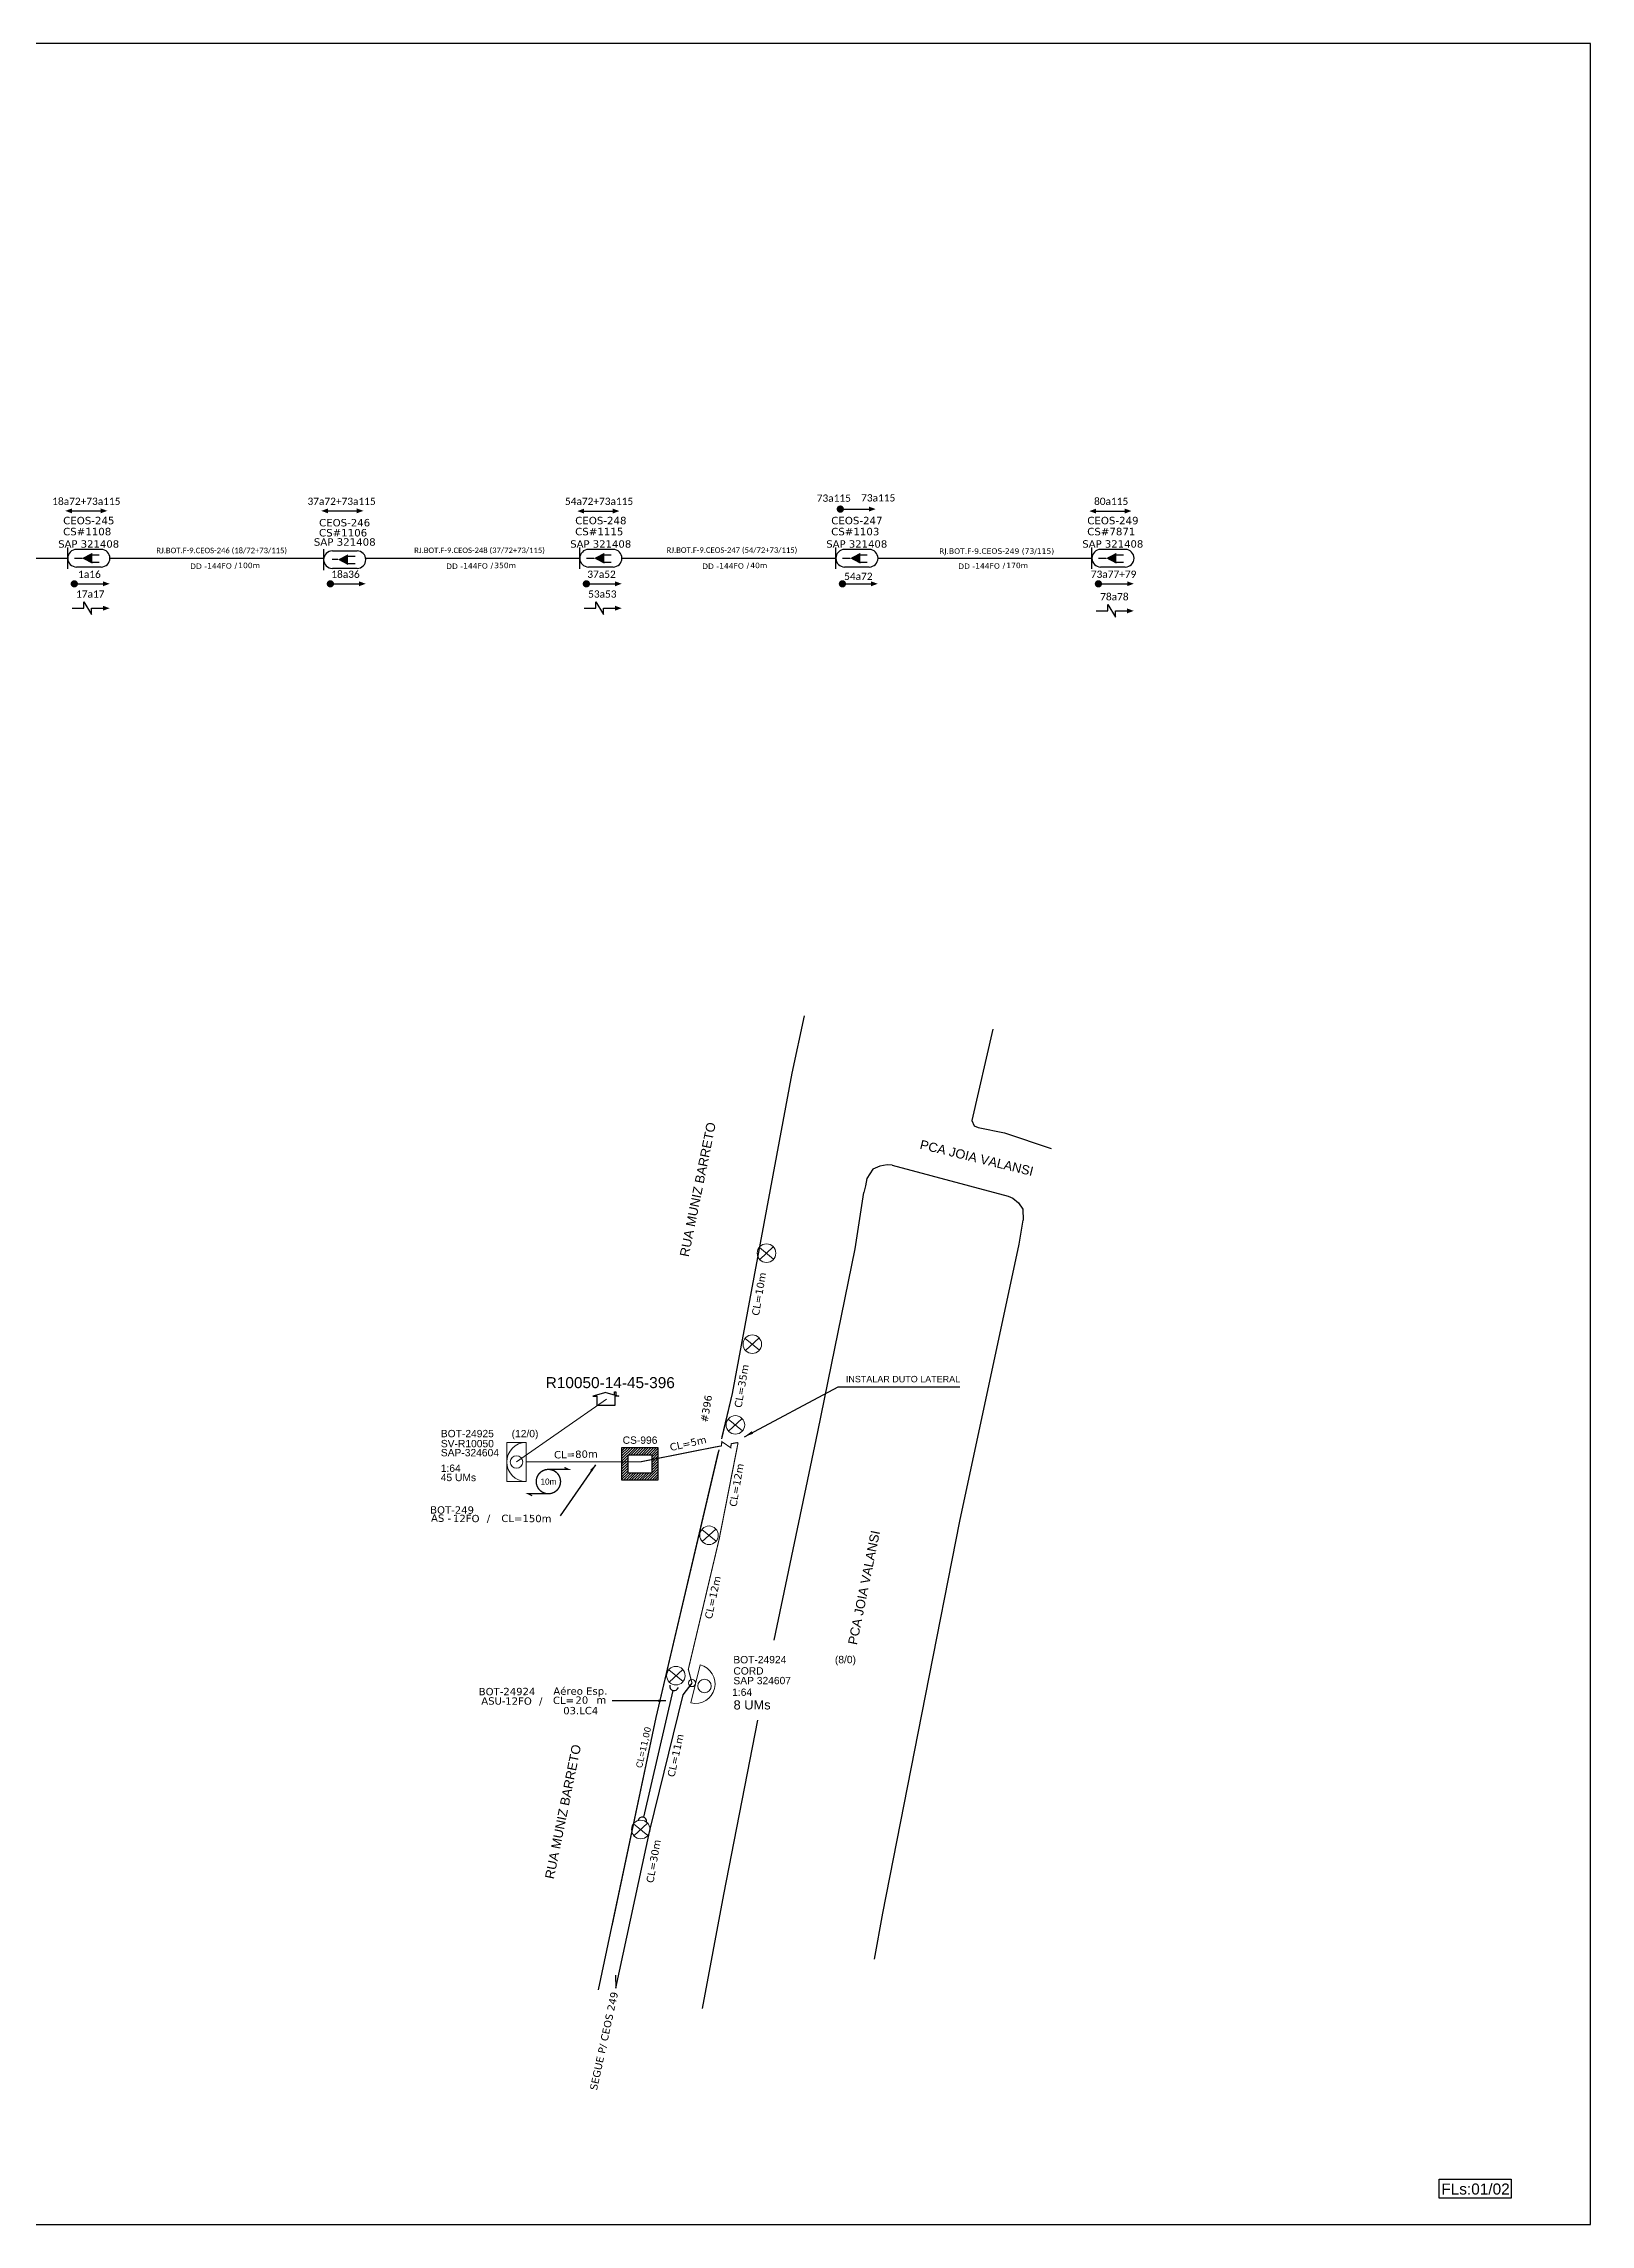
# Model space of a CAD drawing. Header units: metres. Extents: x -1286 to 453, y -500 to 94.
# Drawn here: x -866 to -445, y -500 to 94 of the extents above; entities that cross this region are included whole.
import ezdxf
from ezdxf.enums import TextEntityAlignment as Align

# ---------------------------------------------------------------- set-up
doc = ezdxf.new("R2010")
doc.units = ezdxf.units.M
doc.linetypes.add('PHANTOM2', pattern=[1.25, 0.625, -0.125, 0.125, -0.125, 0.125, -0.125])
for name, color, linetype in [('10.1-Caixas Subterrâneas', 5, 'Continuous'), ('20.4-CEOS', 1, 'Continuous'), ('20.5-CEO', 1, 'Continuous'), ('CAP a instalar', 1, 'Continuous'), ('CDO_POSTE', 1, 'Continuous'), ('Folga', 1, 'Continuous'), ('label_cabos', 7, 'Continuous'), ('QUADRA', 7, 'Continuous'), ('SETA', 7, 'Continuous'), ('Subida Lateral', 5, 'Continuous'), ('surveys', 7, 'Continuous'), ('surveys legendas', 7, 'Continuous')]:
    doc.layers.add(name, color=color, linetype=linetype)
for name, color, linetype, lineweight in [('10.4-Postes', 1, 'Continuous', 0), ("20.0-LEGENDA DOS CDO'S", 1, 'Continuous', 0), ('20.1-CDO_INTERIOR', 1, 'Continuous', 0), ('20.2-CDO_POSTE', 1, 'Continuous', 5), ('20.6-CORDOALHA_SUPORTE', 7, 'Continuous', 25), ('40.1-ETIQUETAS', 1, 'Continuous', 20), ('CORDOALHA_SUPORTE', 7, 'Continuous', 25), ('Segmento Logradouro Texto', 252, 'Continuous', 0)]:
    doc.layers.add(name, color=color, linetype=linetype, lineweight=lineweight)
doc.layers.add('Comprimeto de lance', color=7, linetype='Continuous', true_color=0xf7f7f7)
doc.layers.add('DROP DE CLIENTE', color=140, linetype='Continuous', plot=False)
doc.styles.add('ARIAL', font='arial.ttf')
doc.styles.add('DIGICADE', font='arial.ttf')
doc.styles.add('ROMANS', font='arial.ttf')
doc.styles.add('siredit', font='verdana.ttf')
doc.linetypes.add('FENCELINE1', pattern='A,0.25,-0.1,[133,ltypeshp.shx,S=0.1,R=0,X=-0.1,Y=0],-0.1,1', length=1.45)
doc.dimstyles.new('CC', dxfattribs={"dimtxt": 0.8, "dimasz": 2, "dimexe": 0.18, "dimexo": 0.0625, "dimgap": 0.09, "dimtad": 0, "dimdec": 0, "dimrnd": 1, "dimzin": 0, "dimdsep": 46, "dimtxsty": 'siredit', "dimblk": 'NONE', "dimcen": 0, "dimse1": 1, "dimse2": 1, "dimsd1": 1, "dimsd2": 1, "dimclrt": 7, "dimadec": 0, "dimazin": 0, "dimtfac": 1, "dimtdec": 0, "dimtofl": 0, "dimtmove": 0, "dimatfit": 3, "dimfxl": 0, "dimtolj": 1, "dimtzin": 0, "dimarcsym": 0})
doc.dimstyles.new('ISO-25', dxfattribs={"dimtxt": 2.5, "dimasz": 2.5, "dimexe": 1.25, "dimexo": 0.625, "dimtad": 1, "dimtxsty": 'Standard', "dimcen": 2.5, "dimadec": 0, "dimazin": 0, "dimtfac": 1, "dimtmove": 0, "dimatfit": 3, "dimfxl": 0, "dimarcsym": 0})

# ---------------------------------------------------------------- blocks, each defined once
blk = doc.blocks.new('A$C07E14978')
at = {"layer": 'Folga', "color": 0, "const_width": 0.146}
blk.add_lwpolyline([(2.23, 2.92, 1.000012), (2.23, 0.28, 0.999978)], format="xyb", close=True, dxfattribs=at)
at = {"layer": 'Folga', "color": 0, "const_width": 0.137}
for points in [[(2.23, 2.92), (4.42, 2.92), (3.98, 3.13)], [(2.23, 0.28), (0.03, 0.28), (0.47, 0.06)]]:
    blk.add_lwpolyline(points, dxfattribs=at)
at = {"layer": 'Folga', "color": 0}
blk.add_text('10m', height=0.659, dxfattribs=at).set_placement((1.38, 1.27))
blk = doc.blocks.new('POLE_POLE')
at = {"layer": '10.4-Postes', "color": 1, "linetype": 'PHANTOM2'}
for points in [[(-0.000008, 0.0000105), (0.0000076, -0.0000022)], [(0.0000072, 0.000011), (-0.0000076, -0.0000027)]]:
    blk.add_lwpolyline(points, dxfattribs=at)
at = {"layer": '10.4-Postes', "color": 1}
blk.add_circle((-0.0000002, 0.0000042), 0.0000101, dxfattribs=at)
blk = doc.blocks.new('SURVEY_SURVEY')
for p, q in [((0, 0.0000167), (-0.0000141, 0.0000125)), ((-0.0000141, 0.0000125), (-0.0000097, 0.0000125)), ((-0.0000097, 0.0000025), (-0.0000097, 0.0000125)), ((0.0000097, 0.0000025), (-0.0000097, 0.0000025)), ((0, 0.0000167), (0.0000141, 0.0000125)), ((0.0000094, 0.0000173), (0.0000109, 0.0000173)), ((0.0000094, 0.000014), (0.0000094, 0.0000173)), ((0.0000097, 0.0000126), (0.0000097, 0.0000025)), ((0.0000141, 0.0000125), (0.0000097, 0.0000125)), ((0.0000109, 0.0000173), (0.0000109, 0.0000135))]:
    blk.add_line(p, q)
blk = doc.blocks.new('*X14')
at = {"color": 0, "linetype": 'Continuous'}
for p, q in [((-1.25, 0.34099), (-0.49099, 1.1)), ((-1.25, 0.517767), (-0.667767, 1.1)), ((-1.25, 0.694544), (-0.844544, 1.1)), ((-1.25, 0.87132), (-1.02132, 1.1)), ((-1.25, 1.048097), (-1.198097, 1.1)), ((-1.25, 0.164214), (-0.8035, 0.610714)), ((-1.25, -0.012563), (-0.8035, 0.433937)), ((-1.25, -0.18934), (-0.8035, 0.25716)), ((-1.25, -0.366117), (-0.8035, 0.080383)), ((-0.789214, 0.625), (-0.314214, 1.1)), ((-0.612437, 0.625), (-0.137437, 1.1)), ((-0.43566, 0.625), (0.03934, 1.1)), ((-0.258883, 0.625), (0.216117, 1.1)), ((-0.082107, 0.625), (0.392893, 1.1)), ((0.09467, 0.625), (0.56967, 1.1)), ((0.271447, 0.625), (0.746447, 1.1)), ((0.448223, 0.625), (0.923223, 1.1)), ((0.625, 0.625), (1.1, 1.1)), ((0.801777, 0.625), (1.25, 1.073223)), ((0.8035, 0.449947), (1.25, 0.896447)), ((0.8035, 0.27317), (1.25, 0.71967)), ((0.8035, 0.096393), (1.25, 0.542893)), ((0.8035, -0.080383), (1.25, 0.366117)), ((0.8035, -0.25716), (1.25, 0.18934)), ((0.8035, -0.433937), (1.25, 0.012563)), ((-1.25, -0.542893), (-0.8035, -0.096393)), ((-1.25, -0.71967), (-0.8035, -0.27317)), ((-1.25, -0.896447), (-0.8035, -0.449947)), ((-1.25, -1.073223), (-0.801777, -0.625)), ((-1.1, -1.1), (-0.625, -0.625)), ((-0.923223, -1.1), (-0.448223, -0.625)), ((-0.746447, -1.1), (-0.271447, -0.625)), ((-0.56967, -1.1), (-0.09467, -0.625)), ((-0.392893, -1.1), (0.082107, -0.625)), ((-0.216117, -1.1), (0.258883, -0.625)), ((-0.03934, -1.1), (0.43566, -0.625)), ((0.137437, -1.1), (0.612437, -0.625)), ((0.314214, -1.1), (0.789214, -0.625)), ((0.49099, -1.1), (1.25, -0.34099)), ((0.667767, -1.1), (1.25, -0.517767)), ((0.8035, -0.610714), (1.25, -0.164214)), ((0.844544, -1.1), (1.25, -0.694544)), ((1.02132, -1.1), (1.25, -0.87132)), ((1.198097, -1.1), (1.25, -1.048097))]:
    blk.add_line(p, q, dxfattribs=at)
blk = doc.blocks.new('MANHOLE_MQ')
at = {"color": 0, "linetype": 'Continuous'}
for p, q in [((0.00000623, 0.00000569), (-0.00000627, 0.00000569)), ((-0.00000627, 0.00000569), (-0.00000627, -0.00000531)), ((-0.00000404, 0.00000331), (0.00000399, 0.00000331)), ((-0.00000404, -0.00000294), (-0.00000404, 0.00000331)), ((0.00000399, 0.00000331), (0.00000399, -0.00000294)), ((0.00000623, -0.00000531), (0.00000623, 0.00000569)), ((-0.00000627, -0.00000531), (0.00000623, -0.00000531)), ((0.00000399, -0.00000294), (-0.00000404, -0.00000294)), ((0.00000399, -0.00000294), (0.00000399, -0.00000294))]:
    blk.add_line(p, q, dxfattribs=at)
at = {"color": 0, "linetype": 'Continuous', "xscale": 5e-06, "yscale": 5e-06, "zscale": 1e-05}
blk.add_blockref('*X14', (-0.00000002, 0.00000019), dxfattribs=at)
blk = doc.blocks.new('Inst CORD BENZINAL 4.55MM 3F (sem recursos)')
at = {"layer": '20.6-CORDOALHA_SUPORTE', "color": 0, "lineweight": 0, "style": 'ROMANS'}
blk.add_attdef('LANCE', text='', height=1, dxfattribs=at).set_placement((-0.54, -2.21), align=Align.RIGHT)
at = {"layer": '20.6-CORDOALHA_SUPORTE', "color": 0, "style": 'siredit'}
blk.add_attdef('QTDE', (-0.54, -2.21), '', height=1, rotation=359.69, dxfattribs=at)
at = {"layer": '20.6-CORDOALHA_SUPORTE', "color": 0, "lineweight": 0, "style": 'ROMANS'}
for tag, p, flags in [('FATOR', (-5.2, -4.44), 3), ('ID_ATIVIDADE', (-5.2, -6.67), 3), ('FID', (-5.2, -8.9), 1)]:
    blk.add_attdef(tag, p, '', height=1, dxfattribs=dict(at, flags=flags))
blk = doc.blocks.new('Inst CDOE-8 CAIXA DIST OPT CDOE 48F_8D C_SPL OPTAP')
at = {"layer": "20.0-LEGENDA DOS CDO'S", "color": 0}
for tag, p, style, flags in [('ID_ATIVIDADE', (0.12, 6.47), 'ARIAL', 3), ('FATOR', (7.92, 6.47), 'ARIAL', 1), ('QTDE', (0.23, -0.97), 'DIGICADE', 3)]:
    blk.add_attdef(tag, p, '', height=0.8, rotation=0.118, dxfattribs=dict(at, style=style, flags=flags))
at = {"layer": "20.0-LEGENDA DOS CDO'S", "color": 0, "style": 'ARIAL'}
for tag, p, height in [('CORDOALHA', (0.12, 4.02), 0.8), ('FID', (0.12, 5.25), 0.8), ('1:XX', (-0.01, 1.7), 0.8), ('SAP', (0.12, 2.96), 0.8), ('UMS', (0.14, 0.22), 1)]:
    blk.add_attdef(tag, p, '', height=height, rotation=0.118, dxfattribs=at)
blk.add_attdef('FIBRAS_UTILIZADAS', text='', height=0.8, rotation=0.118, dxfattribs=at).set_placement((13.48, 5.26), align=Align.CENTER)
blk = doc.blocks.new('_None')
blk = doc.blocks.new('Inst CB ESP CFOA-SM-ASU-120-S-12')
at = {"layer": 'label_cabos', "color": 0, "style": 'siredit'}
for tag, flags, p in [('ID_ATIVIDADE', 3, (1.31, 2.67)), ('FATOR', 1, (11.56, 2.55))]:
    blk.add_attdef(tag, text='', height=1, rotation=359.69, dxfattribs=dict(at, flags=flags)).set_placement(p, align=Align.MIDDLE_CENTER)
for tag, p in [('TIPO_CABO', (1.26, 0)), ('DESTINO_CABO', (3.13, 1.26)), ('CABO', (4.69, -0.05)), ('/', (7.71, -0.05)), ('LANCE', (10.81, 0)), ('TIPO_CABO', (13.11, 1.24)), ('UND', (15.96, 0)), ('FID', (13.15, -1.41))]:
    blk.add_attdef(tag, text='', height=1, rotation=359.69, dxfattribs=at).set_placement(p, align=Align.MIDDLE_CENTER)
blk.add_attdef('QTDE', (12.43, -0.47), '', height=1, rotation=359.69, dxfattribs=at)

msp = doc.modelspace()

# ---------------------------------------------------------------- linework, layer by layer
msp.add_lwpolyline([(-1286.07, -499.81), (-445.07, -499.81), (-445.07, 94.19), (-1286.07, 94.19)], close=True)
at = {"color": 7, "const_width": 0.99}
for points in [[(-649.84, -32.6, 1), (-648.85, -32.6, 1)], [(-858.46, -52.95, 1), (-857.47, -52.95, 1)], [(-788.73, -52.95, 1), (-787.74, -52.95, 1)], [(-719, -52.95, 1), (-718.01, -52.95, 1)], [(-649.27, -52.95, 1), (-648.28, -52.95, 1)], [(-579.54, -52.95, 1), (-578.55, -52.95, 1)]]:
    msp.add_lwpolyline(points, format="xyb", close=True, dxfattribs=at)
at = {"color": 7}
for points in [[(-855.41, -59.59), (-855.41, -57.84), (-853.32, -61.34), (-853.32, -59.59)], [(-715.95, -59.59), (-715.95, -57.84), (-713.86, -61.34), (-713.86, -59.59)]]:
    msp.add_lwpolyline(points, dxfattribs=at)
at = {"color": 1}
msp.add_lwpolyline([(-576.49, -60.32), (-576.49, -58.57), (-574.4, -62.07), (-574.4, -60.32)], dxfattribs=at)
at = {"color": 7}
msp.add_lwpolyline([(-486.28, -487.45), (-466.62, -487.45), (-466.62, -492.62), (-486.28, -492.62)], close=True, dxfattribs=at)
at = {"layer": '20.1-CDO_INTERIOR', "color": 1, "lineweight": 18}
msp.add_lwpolyline([(-740.2, -297.44), (-740.2, -286.82), (-734.89, -286.82), (-734.89, -297.44)], close=True, dxfattribs=at)
msp.add_circle((-737.55, -292.13), 1.7, dxfattribs=at)
msp.add_arc((-734.89, -292.13), 5.31, 90.02759, 270.02759, dxfattribs=at)
at = {"layer": '20.2-CDO_POSTE', "color": 5}
msp.add_line((-687.53, -347.41), (-690.03, -357.74), dxfattribs=at)
for centre, radius in [((-689.74, -352.35), 0.983), ((-686.33, -353.17), 1.83)]:
    msp.add_circle(centre, radius, dxfattribs=at)
msp.add_arc((-688.78, -352.58), 5.31, 256.44215, 76.44215, dxfattribs=at)
at = {"layer": '20.4-CEOS', "color": 7}
for p, q in [((-850.66, -43.59), (-857.37, -43.59)), ((-711.2, -43.59), (-717.91, -43.59)), ((-641.47, -43.59), (-648.18, -43.59)), ((-850.66, -48.37), (-857.37, -48.37)), ((-711.2, -48.37), (-717.91, -48.37)), ((-641.47, -48.37), (-648.18, -48.37))]:
    msp.add_line(p, q, dxfattribs=at)
at = {"layer": '20.4-CEOS', "color": 5}
for p, q in [((-571.74, -43.58), (-578.45, -43.58)), ((-571.74, -48.37), (-578.45, -48.37))]:
    msp.add_line(p, q, dxfattribs=at)
at = {"layer": '20.4-CEOS', "color": 7}
for points in [[(-859.77, -48.87), (-859.77, -43.09)], [(-857.91, -45.98), (-855.87, -45.98)], [(-853.22, -45.03), (-851.18, -45.03)], [(-853.22, -47.02), (-851.18, -47.02)], [(-786.17, -46.36), (-787.78, -46.36)], [(-783.52, -45.41), (-781.48, -45.41)], [(-783.52, -47.4), (-781.48, -47.4)], [(-720.31, -48.87), (-720.31, -43.09)], [(-718.45, -45.98), (-716.41, -45.98)], [(-713.76, -45.03), (-711.72, -45.03)], [(-713.76, -47.02), (-711.72, -47.02)], [(-650.58, -48.87), (-650.58, -43.09)], [(-648.72, -45.98), (-646.68, -45.98)], [(-644.03, -45.03), (-641.99, -45.03)], [(-644.03, -47.02), (-641.99, -47.02)]]:
    msp.add_lwpolyline(points, dxfattribs=at)
for points in [[(-855.87, -45.98, 0, 2.95, 0), (-853.1, -45.98, 2.95, 2.95, 0)], [(-786.17, -46.36, 0, 2.95, 0), (-783.4, -46.36, 2.95, 2.95, 0)], [(-716.41, -45.98, 0, 2.95, 0), (-713.64, -45.98, 2.95, 2.95, 0)], [(-646.68, -45.98, 0, 2.95, 0), (-643.91, -45.98, 2.95, 2.95, 0)]]:
    msp.add_lwpolyline(points, format="xyseb", dxfattribs=at)
at = {"layer": '20.4-CEOS', "color": 5}
for points in [[(-580.85, -48.86), (-580.85, -43.09)], [(-578.99, -45.98), (-576.95, -45.98)], [(-574.3, -45.03), (-572.26, -45.03)], [(-574.3, -47.02), (-572.26, -47.02)]]:
    msp.add_lwpolyline(points, dxfattribs=at)
msp.add_lwpolyline([(-576.95, -45.98, 0, 2.95, 0), (-574.18, -45.98, 2.95, 2.95, 0)], format="xyseb", dxfattribs=at)
at = {"layer": '20.4-CEOS', "color": 7}
for centre, start, end in [((-857.37, -45.98), 90, 270), ((-850.66, -45.98), 270, 90), ((-717.91, -45.98), 90, 270), ((-711.2, -45.98), 270, 90), ((-648.18, -45.98), 90, 270), ((-641.47, -45.98), 270, 90)]:
    msp.add_arc(centre, 2.39, start, end, dxfattribs=at)
at = {"layer": '20.4-CEOS', "color": 5}
for centre, start, end in [((-578.45, -45.98), 90, 270), ((-571.74, -45.98), 270, 90)]:
    msp.add_arc(centre, 2.39, start, end, dxfattribs=at)
at = {"layer": '20.5-CEO', "color": 7}
for p, q in [((-787.67, -43.96), (-780.96, -43.96)), ((-780.96, -48.75), (-787.67, -48.75))]:
    msp.add_line(p, q, dxfattribs=at)
msp.add_lwpolyline([(-790.07, -43.47), (-790.07, -49.24)], dxfattribs=at)
for centre, start, end in [((-787.67, -46.36), 90, 270), ((-780.96, -46.36), 270, 90)]:
    msp.add_arc(centre, 2.39, start, end, dxfattribs=at)
at = {"layer": '40.1-ETIQUETAS', "color": 7, "const_width": 0.4}
for points in [[(-918, -45.98), (-859.77, -45.98)], [(-848.27, -45.98), (-790.04, -45.98)], [(-778.54, -45.98), (-720.31, -45.98)], [(-708.81, -45.98), (-650.58, -45.98)]]:
    msp.add_lwpolyline(points, dxfattribs=at)
at = {"layer": '40.1-ETIQUETAS', "color": 5, "const_width": 0.4}
msp.add_lwpolyline([(-639.08, -45.98), (-580.85, -45.98)], dxfattribs=at)
at = {"layer": 'CAP a instalar', "color": 1, "linetype": 'FENCELINE1', "ltscale": 3, "const_width": 0.3}
for points in [[(-734.89, -292.13), (-703.83, -292.11), (-683.5, -288.08)], [(-690.74, -348.61), (-682.33, -313.08), (-677.18, -286.84)]]:
    msp.add_lwpolyline(points, dxfattribs=at)
at = {"layer": 'CAP a instalar', "color": 1, "linetype": 'FENCELINE1', "ltscale": 5, "const_width": 0.3}
msp.add_lwpolyline([(-689.74, -352.35), (-690.74, -348.61)], dxfattribs=at)
at = {"layer": 'CAP a instalar', "color": 5, "linetype": 'FENCELINE1', "ltscale": 5}
msp.add_lwpolyline([(-710.56, -431.92), (-710.5, -435.43), (-701.18, -392.54), (-692.17, -355.53), (-689.74, -352.35)], dxfattribs=at)
at = {"layer": 'CORDOALHA_SUPORTE'}
msp.add_line((-694.93, -354.38), (-702.99, -388.87), dxfattribs=at)
for centre, start, end in [((-694.61, -353.22), 164.71537, 344.71537), ((-703.27, -390.04), 348.8107, 168.8107)]:
    msp.add_arc(centre, 1.2, start, end, dxfattribs=at)
at = {"layer": 'DROP DE CLIENTE', "lineweight": 0}
msp.add_lwpolyline([(-737.55, -292.13), (-713.02, -275.04)], dxfattribs=at)
at = {"layer": 'QUADRA', "color": 4}
for points in [[(-681.65, -285.87), (-678.74, -273.51), (-662.47, -186.24), (-659.1, -170.65)], [(-681.52, -285.31), (-678.74, -273.51), (-662.47, -186.24), (-659.1, -170.65)], [(-607.81, -174.26), (-613.5, -199.12), (-612.88, -200.55), (-611.8, -201.03), (-604.62, -202.46), (-591.92, -206.76)], [(-607.81, -174.26), (-613.5, -199.12), (-612.88, -200.55), (-611.8, -201.03), (-604.62, -202.46), (-591.92, -206.76)], [(-635.23, -211.33), (-636.6, -211.16), (-638.59, -211.53), (-640.46, -212.41), (-642.09, -214.95), (-642.52, -216.9), (-642.9, -218.72)], [(-635.23, -211.33), (-603.64, -219.75)], [(-667.36, -340.7), (-655.44, -283.91), (-645.26, -234.07), (-642.9, -218.72)], [(-603.64, -219.75), (-602.36, -220.28), (-600.81, -221.59), (-599.63, -223.28), (-599.59, -226.3)], [(-640.05, -427.52), (-637.74, -415.02), (-626.12, -355.84), (-616.78, -308.28), (-600.64, -232.85), (-599.59, -226.3)], [(-715.17, -435.96), (-699.54, -361.72), (-682.48, -289.39)], [(-711.49, -418.49), (-699.54, -361.72), (-682.36, -288.85)], [(-686.84, -441.03), (-681.09, -409.93), (-671.77, -362.48)]]:
    msp.add_lwpolyline(points, dxfattribs=at)
at = {"layer": 'SETA', "color": 7}
for points in [[(-858.61, -33.08), (-850.1, -33.08)], [(-788.88, -33.08), (-780.37, -33.08)], [(-719.15, -33.14), (-710.64, -33.14)], [(-649.35, -32.6), (-640.84, -32.6)], [(-579.69, -33.14), (-571.18, -33.14)], [(-857.97, -52.95), (-849.46, -52.95)], [(-788.24, -52.95), (-779.73, -52.95)], [(-718.51, -52.95), (-710, -52.95)], [(-648.78, -52.95), (-640.27, -52.95)], [(-579.05, -52.95), (-570.54, -52.95)], [(-858.57, -59.59), (-855.41, -59.59)], [(-853.32, -59.59), (-850.16, -59.59)], [(-719.11, -59.59), (-715.95, -59.59)], [(-713.86, -59.59), (-710.7, -59.59)]]:
    msp.add_lwpolyline(points, dxfattribs=at)
at = {"layer": 'SETA', "color": 1}
for points in [[(-579.65, -60.32), (-576.49, -60.32)], [(-574.4, -60.32), (-571.24, -60.32)]]:
    msp.add_lwpolyline(points, dxfattribs=at)
at = {"layer": 'SETA', "color": 7}
for points in [[(-858.61, -32.42), (-860.43, -33.08), (-858.61, -33.74)], [(-850.78, -32.41), (-848.97, -33.07), (-850.78, -33.73)], [(-788.88, -32.42), (-790.7, -33.08), (-788.88, -33.74)], [(-781.05, -32.41), (-779.24, -33.07), (-781.05, -33.73)], [(-719.15, -32.48), (-720.97, -33.14), (-719.15, -33.8)], [(-711.32, -32.47), (-709.51, -33.13), (-711.32, -33.79)], [(-641.52, -31.93), (-639.71, -32.59), (-641.52, -33.25)], [(-579.69, -32.48), (-581.51, -33.14), (-579.69, -33.8)], [(-571.86, -32.46), (-570.05, -33.12), (-571.86, -33.78)], [(-850.14, -52.28), (-848.33, -52.94), (-850.14, -53.6)], [(-780.41, -52.28), (-778.6, -52.94), (-780.41, -53.6)], [(-710.68, -52.28), (-708.87, -52.94), (-710.68, -53.6)], [(-640.95, -52.28), (-639.14, -52.94), (-640.95, -53.6)], [(-571.22, -52.27), (-569.41, -52.93), (-571.22, -53.59)], [(-850.16, -58.93), (-848.34, -59.59), (-850.16, -60.25)], [(-710.7, -58.93), (-708.88, -59.59), (-710.7, -60.25)]]:
    msp.add_solid(points, dxfattribs=at)
at = {"layer": 'SETA', "color": 1}
msp.add_solid([(-571.24, -59.66), (-569.42, -60.32), (-571.24, -60.98)], dxfattribs=at)
at = {"layer": 'Subida Lateral', "color": 5, "const_width": 0.3}
msp.add_lwpolyline([(-677.31, -286.84), (-679.06, -287.17), (-679.19, -288.25), (-681.63, -286.6), (-681.71, -287.76), (-683.5, -288.08)], dxfattribs=at)

# ---------------------------------------------------------------- block references
at = {"layer": '10.1-Caixas Subterrâneas', "color": 30, "xscale": 799468.8857778955, "yscale": 799468.8857778955, "zscale": 799468.8857778955, "rotation": 180.0000000000631}
msp.add_blockref('MANHOLE_MQ', (-703.93, -292.5), dxfattribs=at)
at = {"layer": "20.0-LEGENDA DOS CDO'S", "color": 5, "lineweight": 0}
ref = msp.add_blockref('Inst CDOE-8 CAIXA DIST OPT CDOE 48F_8D C_SPL OPTAP', (-678.77, -360.1), dxfattribs=dict(at, xscale=2.5, yscale=2.5, zscale=2.5))
ref.add_attrib('FID', 'BOT-24924', (-678.48, -346.99), dxfattribs={"color": 0, "height": 2, "rotation": 0.11799, "style": 'ARIAL'})
ref.add_attrib('CORDOALHA', 'CORD', (-678.47, -350.05), dxfattribs={"color": 0, "height": 2, "rotation": 0.11799, "style": 'ARIAL'})
ref.add_attrib('SAP', 'SAP 324607', (-678.46, -352.7), dxfattribs={"color": 0, "height": 2, "rotation": 0.11799, "style": 'ARIAL'})
ref.add_attrib('1:XX', '1:64', (-678.8, -355.85), dxfattribs={"color": 0, "height": 2, "rotation": 0.11799, "style": 'ARIAL'})
ref.add_attrib('UMS', '8 UMs', (-678.42, -359.56), dxfattribs={"color": 0, "height": 2.5, "rotation": 0.11799, "style": 'ARIAL'})
ref.add_attrib('FIBRAS_UTILIZADAS', '(8/0)', dxfattribs={"color": 0, "height": 2, "rotation": 0.11799, "style": 'ARIAL'}).set_placement((-645.08, -346.95), align=Align.RIGHT)
at = {"layer": '20.6-CORDOALHA_SUPORTE', "color": 0, "lineweight": 0}
ref = msp.add_blockref('Inst CORD BENZINAL 4.55MM 3F (sem recursos)', (-706.12, -365.42), dxfattribs=dict(at, xscale=2.5, yscale=2.5, zscale=2.5, rotation=77.54953952676044))
ref.add_attrib('QTDE', '11,00', (-702.38, -371.18), dxfattribs={"color": 0, "height": 1.75, "rotation": 77.23955, "style": 'siredit'})
ref.add_attrib('LANCE', 'CL=', dxfattribs={"color": 0, "lineweight": 0, "height": 1.75, "rotation": 77.54954, "style": 'ROMANS'}).set_placement((-702.38, -371.18), align=Align.RIGHT)
at = {"layer": 'CDO_POSTE', "color": 10, "xscale": 250000, "yscale": 250000, "zscale": 250000}
for p in [(-669.4, -236.31), (-673.27, -261.11), (-677.87, -283.09), (-685.05, -313.15), (-694.08, -351.4), (-703.64, -393.29)]:
    msp.add_blockref('POLE_POLE', p, dxfattribs=at)
at = {"layer": 'Folga', "xscale": 2.508697884348202, "yscale": 2.508697884348202, "zscale": 2.508697884348202}
msp.add_blockref('A$C07E14978', (-734.45, -301.49), dxfattribs=at)
at = {"layer": 'label_cabos'}
ref = msp.add_blockref('Inst CB ESP CFOA-SM-ASU-120-S-12', (-746.35, -357.24), dxfattribs=dict(at, xscale=1.999999999999999, yscale=1.999999999999999, zscale=1.999999999999999, rotation=0.4634636605451002))
ref.add_attrib('DESTINO_CABO', 'BOT-24924', dxfattribs={"color": 0, "height": 2, "rotation": 0.15347, "style": 'siredit'}).set_placement((-740.11, -354.67), align=Align.MIDDLE_CENTER)
ref.add_attrib('TIPO_CABO', 'Aéreo Esp.', dxfattribs={"color": 0, "height": 2, "rotation": 0.15347, "style": 'siredit'}).set_placement((-720.16, -354.54), align=Align.MIDDLE_CENTER)
ref.add_attrib('CABO', '12FO', dxfattribs={"color": 0, "height": 2, "rotation": 0.15347, "style": 'siredit'}).set_placement((-736.98, -357.27), align=Align.MIDDLE_CENTER)
ref.add_attrib('/', '/', dxfattribs={"color": 0, "height": 2, "rotation": 0.15347, "style": 'siredit'}).set_placement((-730.92, -357.22), align=Align.MIDDLE_CENTER)
ref.add_attrib('TIPO_CABO', 'ASU-', dxfattribs={"color": 0, "height": 2, "rotation": 0.15347, "style": 'siredit'}).set_placement((-743.83, -357.23), align=Align.MIDDLE_CENTER)
ref.add_attrib('FID', '03.LC4', dxfattribs={"color": 0, "height": 2, "rotation": 0.15347, "style": 'siredit'}).set_placement((-720.04, -359.86), align=Align.MIDDLE_CENTER)
ref.add_attrib('LANCE', 'CL=', dxfattribs={"color": 0, "height": 2, "rotation": 0.15347, "style": 'siredit'}).set_placement((-724.74, -357.06), align=Align.MIDDLE_CENTER)
ref.add_attrib('QTDE', '20', (-721.49, -357.99), dxfattribs={"color": 0, "height": 2, "rotation": 0.15347, "style": 'siredit'})
ref.add_attrib('UND', 'm', dxfattribs={"color": 0, "height": 2, "rotation": 0.15347, "style": 'siredit'}).set_placement((-714.43, -356.98), align=Align.MIDDLE_CENTER)
at = {"layer": 'surveys', "color": 255, "xscale": 250000, "yscale": 250000, "zscale": 250000}
msp.add_blockref('SURVEY_SURVEY', (-713.18, -277.36), dxfattribs=at)

# ---------------------------------------------------------------- texts
at = {"style": 'ARIAL'}
msp.add_text('FLs:01/02', height=3, dxfattribs=at).set_placement((-485.67, -491.67))
at = {"color": 7, "char_height": 1.98, "width": 25.1052, "attachment_point": 5}
for s, insert in [('{\\fCalibri|b0|i0|c0|p34;18a72+73a115}', (-854.69, -30.48)), ('{\\fCalibri|b0|i0|c0|p34;37a72+73a115}', (-785.17, -30.48)), ('{\\fCalibri|b0|i0|c0|p34;54a72+73a115}', (-715.05, -30.48)), ('{\\fCalibri|b0|i0|c0|p34;\\C7;73a115}', (-651.12, -29.62)), ('{\\fCalibri|b0|i0|c0|p34;\\C7;73a115}', (-639.03, -29.54)), ('{\\fCalibri|b0|i0|c0|p34;\\C7;80a115}', (-575.59, -30.48)), ('{\\fCalibri|b0|i0|c0|p34;\\C7;1a16}', (-853.84, -50.35)), ('{\\fCalibri|b0|i0|c0|p34;\\C7;18a36}', (-784.11, -50.35)), ('{\\fCalibri|b0|i0|c0|p34;\\C7;37a52}', (-714.38, -50.35)), ('{\\fCalibri|b0|i0|c0|p34;\\C7;54a72}', (-644.43, -50.91)), ('{\\fCalibri|b0|i0|c0|p34;73a77+\\C1;79}', (-574.92, -50.35)), ('{\\fCalibri|b0|i0|c0|p34;\\C7;17a17}', (-853.62, -55.74)), ('{\\fCalibri|b0|i0|c0|p34;\\C7;53a53}', (-714.16, -55.74))]:
    msp.add_mtext(s, dxfattribs=dict(at, insert=insert))
at = {"color": 3, "insert": (-574.7, -56.47), "char_height": 1.98, "width": 25.1052, "attachment_point": 5}
msp.add_mtext('{\\fCalibri|b0|i0|c0|p34;\\C1;78a78}', dxfattribs=at)
at = {"color": 2, "insert": (-647.82, -268.69), "char_height": 1.75, "width": 42.6844, "attachment_point": 1, "style": 'ARIAL'}
msp.add_mtext('INSTALAR DUTO LATERAL{\\C3;\\P }', dxfattribs=at)
at = {"layer": '10.1-Caixas Subterrâneas', "color": 30, "style": 'ARIAL'}
msp.add_text('CS-996', height=2, dxfattribs=at).set_placement((-708.63, -287.19))
at = {"layer": "20.0-LEGENDA DOS CDO'S", "color": 1, "style": 'ARIAL'}
for s, p in [('BOT-24925', (-758.15, -285.4)), ('(12/0)', (-738.87, -285.41)), ('SAP-324604', (-758.15, -290.59)), ('SV-R10050', (-758.14, -288.13)), ('45 UMs', (-758.17, -297.36)), ('1:64', (-758.16, -294.83))]:
    msp.add_text(s, height=2, rotation=359.97241, dxfattribs=at).set_placement(p)
at = {"layer": '20.4-CEOS', "color": 7, "style": 'siredit'}
for s, height, p in [('CEOS-245', 2.028, (-854.02, -35.71)), ('CEOS-248', 2.028, (-714.56, -35.71)), ('CEOS-247', 2.028, (-644.83, -35.71)), ('SAP 321408', 2, (-854.06, -42.09)), ('CS#1108 ', 2.028, (-854.02, -38.71)), ('SAP 321408', 2, (-714.6, -42.09)), ('CS#1115 ', 2.028, (-714.56, -38.71)), ('SAP 321408', 2, (-644.87, -42.09)), ('CS#1103 ', 2.028, (-644.83, -38.71))]:
    msp.add_text(s, height=height, dxfattribs=at).set_placement(p, align=Align.MIDDLE_CENTER)
msp.add_text('CEOS-246', height=2.019, dxfattribs=at).set_placement((-784.34, -35.28), align=Align.TOP_CENTER)
at = {"layer": '20.4-CEOS', "color": 5, "style": 'siredit'}
for s, height, p in [('CEOS-249', 2.028, (-575.1, -35.71)), ('SAP 321408', 2, (-575.14, -42.08)), ('CS#7871 ', 2.028, (-575.1, -38.71))]:
    msp.add_text(s, height=height, dxfattribs=at).set_placement(p, align=Align.MIDDLE_CENTER)
at = {"layer": '20.5-CEO', "color": 7, "style": 'siredit'}
for s, p in [('SAP 321408', (-784.32, -40.54)), ('CS#1106 ', (-784.32, -38.02))]:
    msp.add_text(s, height=2.028, dxfattribs=at).set_placement(p, align=Align.TOP_CENTER)
at = {"layer": '40.1-ETIQUETAS', "color": 7, "style": 'siredit'}
for s, p in [('DD - ', (-821.19, -48.16)), ('144FO', (-815.08, -48.07)), ('/', (-813.63, -47.93)), ('DD - ', (-751.46, -48.16)), ('144FO', (-745.35, -48.07)), ('/', (-743.9, -47.93)), ('DD - ', (-681.73, -48.16)), ('144FO', (-675.62, -48.07)), ('/', (-674.17, -47.93)), ('DD - ', (-612, -48.15)), ('144FO', (-605.89, -48.07)), ('/', (-604.44, -47.93))]:
    msp.add_text(s, height=1.5, dxfattribs=at).set_placement(p, align=Align.MIDDLE_RIGHT)
for s, p in [('100m', (-813.33, -47.93)), ('350m', (-743.6, -47.93)), ('40m', (-673.87, -47.93)), ('170m', (-604.14, -47.93))]:
    msp.add_text(s, height=1.5, dxfattribs=at).set_placement(p, align=Align.MIDDLE_LEFT)
at = {"layer": '40.1-ETIQUETAS', "color": 5, "style": 'siredit'}
msp.add_text('RJ.BOT.F-9.CEOS-249 (73/115) ', height=1.5, dxfattribs=at).set_placement((-606.44, -44.03), align=Align.MIDDLE_CENTER)
at = {"layer": '40.1-ETIQUETAS', "color": 7, "char_height": 1.5, "width": 60.0234, "attachment_point": 5, "style": 'siredit'}
for s, insert in [('{\\fCalibri|b0|i0|c0|p34;RJ.BOT.F-9.CEOS-246 (18/72+73/115) \\P }', (-817.84, -45.27)), ('{\\fCalibri|b0|i0|c0|p34;RJ.BOT.F-9.CEOS-248 (37/72+73/115)  }', (-747.61, -43.98)), ('{\\fCalibri|b0|i0|c0|p34;RJ.BOT.F-9.CEOS-247 (54/72+73/115)  }', (-678.87, -43.92))]:
    msp.add_mtext(s, dxfattribs=dict(at, insert=insert))
at = {"layer": 'Comprimeto de lance', "color": 0, "style": 'siredit'}
msp.add_text('#396', height=2, rotation=80.27364, dxfattribs=at).set_placement((-685.51, -281.5))
at = {"layer": 'Comprimeto de lance', "color": 0, "char_height": 2, "width": 355.5636, "attachment_point": 5, "style": 'siredit'}
for s, insert, rotation in [('\\A1;CL=10m', (-671.49, -246.39), 80.27364), ('\\A1;CL=35m', (-676.22, -271.45), 80.27364), ('\\A1;CL=80m', (-721.36, -290.07), 1.30612), ('\\A1;CL=5m', (-690.8, -287.1), 12.72917), ('\\A1;CL=12m', (-677.6, -298.43), 80.27364), ('\\A1;CL=12m', (-684.06, -329.03), 77.86261), ('\\A1;CL=11m', (-694.22, -372.08), 77.67719), ('\\A1;CL=30m', (-700.22, -400.89), 80.27364), ('\\A1;SEGUE P/ CEOS 249', (-713.6, -449.88), 77.7347)]:
    msp.add_mtext(s, dxfattribs=dict(at, insert=insert, rotation=rotation))
at = {"layer": 'label_cabos', "color": 0, "style": 'siredit'}
for s, p in [('AS -', (-758.08, -307.44)), ('BOT-249', (-755.08, -305.22)), ('12FO', (-751.23, -307.53)), ('/', (-745.17, -307.53)), ('CL=150m', (-734.84, -307.53))]:
    msp.add_text(s, height=2, rotation=359.69001, dxfattribs=at).set_placement(p, align=Align.MIDDLE_CENTER)
at = {"layer": 'Segmento Logradouro Texto', "color": 5, "linetype": 'Continuous', "char_height": 2.5, "attachment_point": 1, "style": 'ARIAL'}
for s, insert, width, rotation in [('\\o\\l\\fArial|b0|i0|c0|p34;\\T1.0000000000;\\W1.0000000000;RUA MUNIZ BARRETO', (-693.12, -235.91), 37.9502, 78.45114), ('\\fArial|b0|i0|c0|p34;\\W1.0000000000;\\T1.0000000000;\\o\\lPCA JOIA VALANSI', (-627.27, -204.36), 32.338, 346.32959), ('\\fArial|b0|i0|c0|p34;\\W1.0000000000;\\T1.0000000000;\\o\\lPCA JOIA VALANSI', (-647.29, -341.6), 32.338, 78.45114), ('\\o\\l\\fArial|b0|i0|c0|p34;\\T1.0000000000;\\W1.0000000000;RUA MUNIZ BARRETO', (-729.83, -405.39), 37.9502, 78.45114)]:
    msp.add_mtext(s, dxfattribs=dict(at, insert=insert, width=width, rotation=rotation))
at = {"layer": 'surveys legendas', "color": 0, "style": 'ARIAL'}
msp.add_text('R10050-14-45-396', height=3, dxfattribs=at).set_placement((-729.59, -272.03))

# ---------------------------------------------------------------- leaders
at = {"color": 2}
msp.add_leader([(-675.48, -285.28), (-649.93, -271.65), (-616.78, -271.65)], dimstyle='ISO-25', override={"dimgap": 0.625, "dimtad": 0}, dxfattribs=at)
at = {"layer": 'label_cabos'}
for points in [[(-716.05, -292.9), (-725.68, -306.81)], [(-696.91, -357.18), (-711.45, -357.17)]]:
    msp.add_leader(points, dimstyle='CC', override={"dimgap": 0.09, "dimtad": 0}, dxfattribs=at)

doc.saveas('drawing.dxf')
